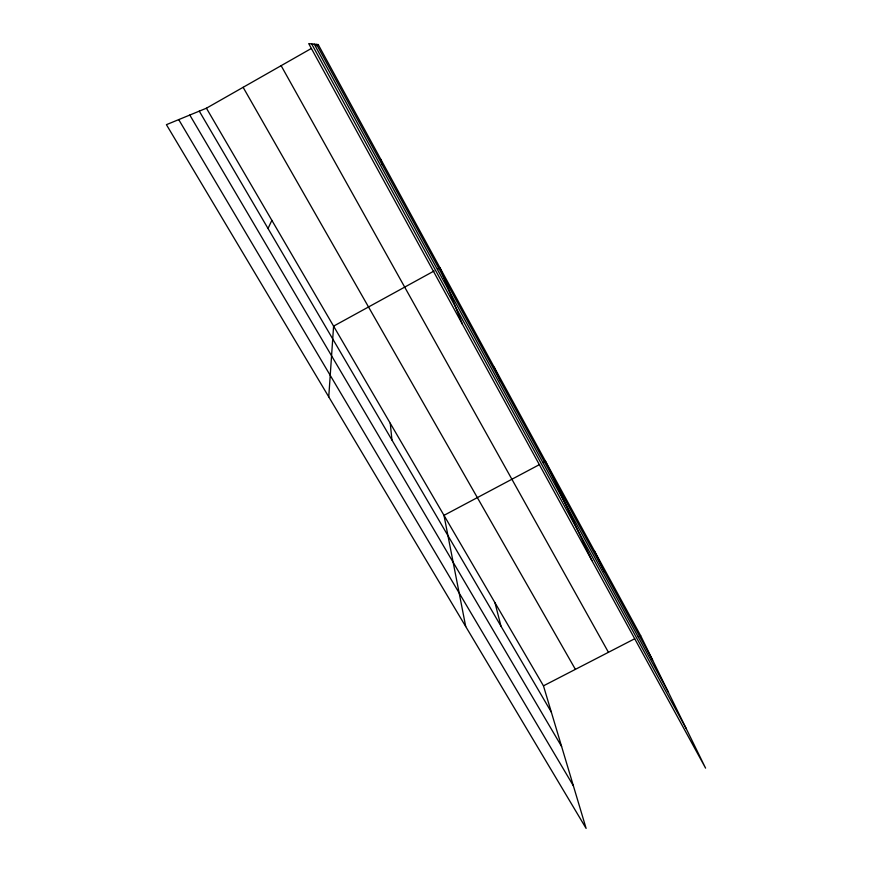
<?xml version="1.0" encoding="UTF-8"?>
<svg xmlns="http://www.w3.org/2000/svg" width="872" height="872" viewBox="0 0 872 872"><rect width="100%" height="100%" fill="white"/><g stroke="black" fill="none" stroke-linecap="round" stroke-linejoin="round"><path stroke-width="1.31" d="M328.755 396.858L333.595 326.15L434.093 270.985M268.031 228.508L271.857 220.344M206.424 108.204L543.463 685.839L586.115 828.4L166.421 124.674L206.424 108.204L311.26 48.516M315.904 45.878L318.215 44.559L640.669 635.688L705.579 768.123L308.71 43.6L318.215 44.559M437.613 269.045L439.968 267.759L462.389 324.155M539.561 464.547L443.979 515.352L465.713 626.521M543.169 462.629L545.578 461.353L591.881 560.543M543.463 685.839L634.696 638.762M638.282 636.92L640.669 635.688M178.716 119.606L573.362 785.781M189.802 115.05L561.601 746.476M199.285 111.147L551.333 712.13M243.125 87.309L575.4 669.369M281.133 65.672L608.449 652.311M311.642 43.894L686.155 728.48M316.525 44.385L652.627 660.082M314.269 44.156L668.246 691.965M594.333 550.744L604.634 572.163M494.184 367.156L500.561 381.522M494.98 602.759L501.008 626.227M380.879 159.423L382.219 164.743M390.264 423.269L391.942 440.033"/></g></svg>
